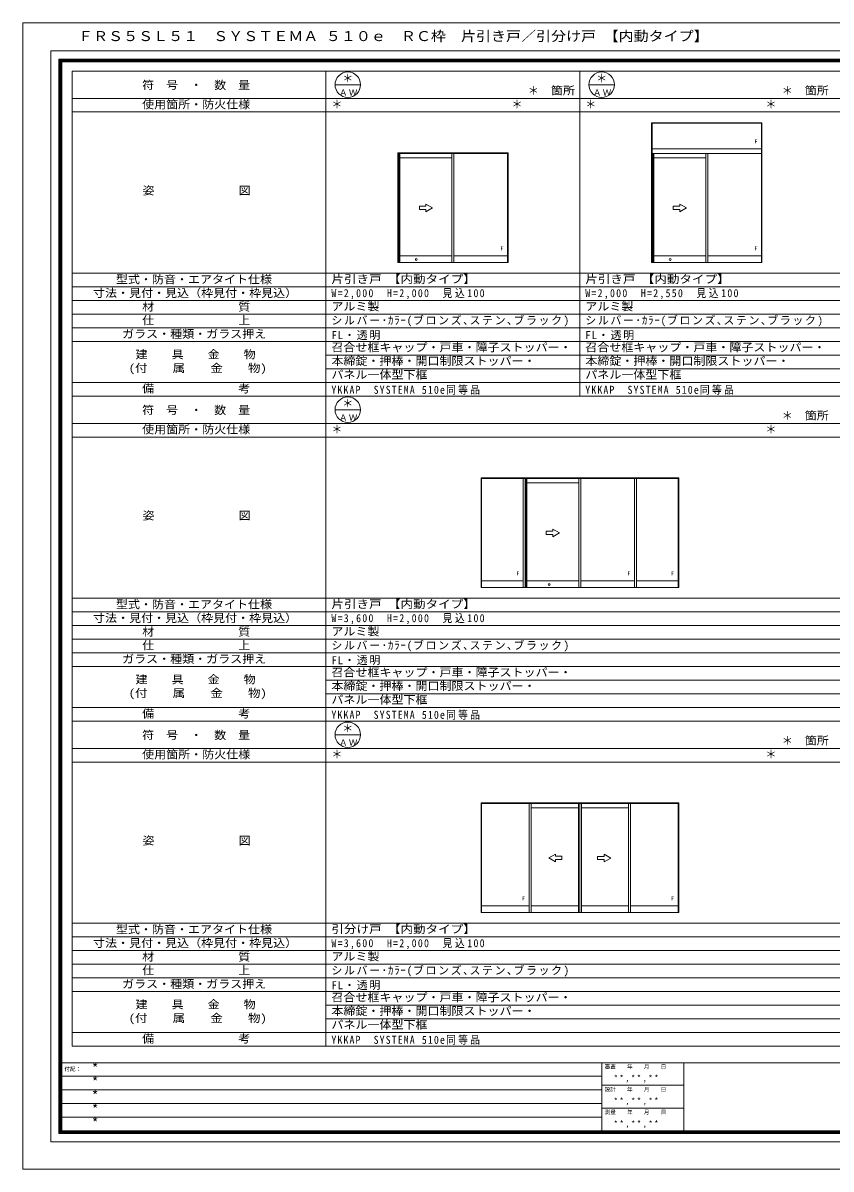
# Model space of a CAD drawing. Units: millimetres, scale not verified. Extents: x -14850 to 14850, y -10500 to 10500.
# Drawn here: x -14850 to -49, y -10500 to 10500 of the extents above; entities that cross this region are included whole.
import ezdxf
from ezdxf.enums import TextEntityAlignment as Align

# ---------------------------------------------------------------- set-up
doc = ezdxf.new("R2010")
doc.units = ezdxf.units.MM
doc.header["$LTSCALE"] = 50
doc.layers.add('0-0_0', color=7, linetype='Continuous')
doc.layers.add('0-1_USER1', color=7, linetype='Continuous', lineweight=9)
doc.layers.add('0-2_YKK_ZWAK', color=4, linetype='Continuous', lineweight=9)
doc.styles.add('ＭＳ ゴシック', font='')
doc.styles.get('ＭＳ ゴシック').set_extended_font_data('MS Gothic')

msp = doc.modelspace()

# ---------------------------------------------------------------- linework, layer by layer
at = {"layer": '0-1_USER1'}
for p, q in [((-14850, -10500), (-14850, 10500)), ((-14850, 10500), (14850, 10500)), ((-14340.23, -9999.25), (-14340.23, 9987.41)), ((-14340.23, 9987.41), (14340.79, 9987.41)), ((-14190.23, -9849.81), (-14190.23, 9837.97)), ((-14190.23, 9837.97), (14190.23, 9837.97)), ((-14177.82, -9837.41), (-14177.82, 9825.57)), ((-14177.82, 9825.57), (14177.82, 9825.57)), ((-14164.85, -9825), (-14164.85, 9812.59)), ((-14164.85, 9812.59), (14165.42, 9812.59)), ((-14152.44, -9812.03), (-14152.44, 9799.62)), ((-14152.44, 9799.62), (14152.45, 9799.62)), ((-14140.04, -9799.06), (-14140.04, 9787.22)), ((-14140.04, 9787.22), (14140.04, 9787.22)), ((-13949.96, -8247.06), (-13949.96, 9617.94)), ((-13949.96, 9617.94), (13950.04, 9617.94)), ((-9299.96, -8247.06), (-9299.96, 9617.94)), ((-4649.96, 3662.94), (-4649.96, 9617.94)), ((-9133.29, 9367.94), (-8666.63, 9367.94)), ((-4483.29, 9367.94), (-4016.63, 9367.94)), ((-13949.96, 9117.94), (13950.04, 9117.94)), ((-13949.96, 8867.94), (13950.04, 8867.94)), ((-13949.96, 5912.94), (13950.04, 5912.94)), ((-13949.96, 5662.94), (13950.04, 5662.94)), ((-13949.96, 5412.94), (13950.04, 5412.94)), ((-13949.96, 5162.94), (13950.04, 5162.94)), ((-13949.96, 4912.94), (13950.04, 4912.94)), ((-13949.96, 4662.94), (13950.04, 4662.94)), ((-9299.96, 4412.94), (13950.04, 4412.94)), ((-9299.96, 4162.94), (13950.04, 4162.94)), ((-13949.96, 3912.94), (13950.04, 3912.94)), ((-13949.96, 3662.94), (13950.04, 3662.94)), ((-9133.29, 3412.94), (-8666.63, 3412.94)), ((-13949.96, 3162.94), (13950.04, 3162.94)), ((-13949.96, 2912.94), (13950.04, 2912.94)), ((-13949.96, -42.06), (13950.04, -42.06)), ((-13949.96, -292.06), (13950.04, -292.06)), ((-13949.96, -542.06), (13950.04, -542.06)), ((-13949.96, -792.06), (13950.04, -792.06)), ((-13949.96, -1042.06), (13950.04, -1042.06)), ((-13949.96, -1292.06), (13950.04, -1292.06)), ((-9299.96, -1542.06), (13950.04, -1542.06)), ((-9299.96, -1792.06), (13950.04, -1792.06)), ((-13949.96, -2042.06), (13950.04, -2042.06)), ((-13949.96, -2292.06), (13950.04, -2292.06)), ((-9133.29, -2542.06), (-8666.63, -2542.06)), ((-13949.96, -2792.06), (13950.04, -2792.06)), ((-13949.96, -3042.06), (13950.04, -3042.06)), ((-13949.96, -5997.06), (13950.04, -5997.06)), ((-13949.96, -6247.06), (13950.04, -6247.06)), ((-13949.96, -6497.06), (13950.04, -6497.06)), ((-13949.96, -6747.06), (13950.04, -6747.06)), ((-13949.96, -6997.06), (13950.04, -6997.06)), ((-13949.96, -7247.06), (13950.04, -7247.06)), ((-9299.96, -7497.06), (13950.04, -7497.06)), ((-9299.96, -7747.06), (13950.04, -7747.06)), ((-13949.96, -7997.06), (13950.04, -7997.06)), ((-13949.96, -8247.06), (13950.04, -8247.06)), ((-14190.23, -8550.56), (14190.23, -8550.56)), ((-4245.68, -8550.56), (-4245.68, -9849.81)), ((-2746.8, -8550.56), (-2746.8, -9849.81)), ((-4245.68, -8798.68), (-14190.23, -8798.68)), ((-2746.8, -8965.6), (-4245.68, -8965.6)), ((-4245.68, -9049.62), (-14190.23, -9049.62)), ((-4245.68, -9299.44), (-14190.23, -9299.44)), ((-2746.8, -9382.33), (-4245.68, -9382.33)), ((-4245.68, -9549.25), (-14190.23, -9549.25)), ((14190.23, -9849.81), (-14190.23, -9849.81)), ((14177.82, -9837.41), (-14177.82, -9837.41)), ((14165.42, -9825), (-14164.85, -9825)), ((14152.45, -9812.03), (-14152.44, -9812.03)), ((14140.04, -9799.06), (-14140.04, -9799.06)), ((14340.79, -9999.25), (-14340.23, -9999.25)), ((-14850, -10500), (14850, -10500))]:
    msp.add_line(p, q, dxfattribs=at)
for centre in [(-8899.96, 9367.94), (-4249.96, 9367.94), (-8899.96, 3412.94), (-8899.96, -2542.06)]:
    msp.add_circle(centre, 233.33, dxfattribs=at)
at = {"layer": '0-2_YKK_ZWAK'}
for p, q in [((-3334.96, 6110.44), (-3334.96, 8670.44)), ((-1314.96, 8670.44), (-3334.96, 8670.44)), ((-3324.96, 6110.44), (-3324.96, 8670.44)), ((-1324.96, 8660.44), (-3324.96, 8660.44)), ((-1324.96, 6110.44), (-1324.96, 8670.44)), ((-1314.96, 6110.44), (-1314.96, 8670.44)), ((-1324.96, 8190.43), (-3324.96, 8190.43)), ((-7984.96, 6110.44), (-7984.96, 8120.44)), ((-5964.96, 8120.44), (-7984.96, 8120.44)), ((-7974.96, 6110.44), (-7974.96, 8120.44)), ((-5974.96, 8110.44), (-7974.96, 8110.44)), ((-7967.46, 8110.44), (-7967.46, 6110.44)), ((-7951.96, 8110.44), (-7951.96, 6110.44)), ((-7944.96, 6110.44), (-7944.96, 8110.44)), ((-6992.96, 8030.44), (-7944.96, 8030.44)), ((-6992.96, 6110.44), (-6992.96, 8110.44)), ((-6956.96, 6110.44), (-6956.96, 8110.44)), ((-5974.96, 6110.44), (-5974.96, 8120.44)), ((-5964.96, 6110.44), (-5964.96, 8120.44)), ((-1324.96, 8110.44), (-3324.96, 8110.44)), ((-3317.46, 8110.44), (-3317.46, 6110.44)), ((-3301.96, 8110.44), (-3301.96, 6110.44)), ((-3294.96, 6110.44), (-3294.96, 8110.44)), ((-2342.96, 8030.44), (-3294.96, 8030.44)), ((-2342.96, 6110.44), (-2342.96, 8110.44)), ((-2306.96, 6110.44), (-2306.96, 8110.44)), ((-7588.96, 7140.44), (-7588.96, 7080.44)), ((-7468.96, 7140.44), (-7588.96, 7140.44)), ((-7468.96, 7140.44), (-7468.96, 7179.72)), ((-7348.96, 7110.43), (-7468.96, 7179.72)), ((-2938.96, 7140.44), (-2938.96, 7080.44)), ((-2818.96, 7140.44), (-2938.96, 7140.44)), ((-2818.96, 7140.44), (-2818.96, 7179.72)), ((-2698.96, 7110.43), (-2818.96, 7179.72)), ((-7588.96, 7080.44), (-7468.96, 7080.44)), ((-7348.96, 7110.43), (-7468.96, 7041.16)), ((-7468.96, 7041.16), (-7468.96, 7080.44)), ((-2938.96, 7080.44), (-2818.96, 7080.44)), ((-2698.96, 7110.43), (-2818.96, 7041.16)), ((-2818.96, 7041.16), (-2818.96, 7080.44)), ((-7984.96, 6110.44), (-5964.96, 6110.44)), ((-6992.96, 6232.44), (-7944.96, 6232.44)), ((-6956.96, 6232.44), (-5974.96, 6232.44)), ((-3334.96, 6110.44), (-1314.96, 6110.44)), ((-2342.96, 6232.44), (-3294.96, 6232.44)), ((-2306.96, 6232.44), (-1324.96, 6232.44)), ((-2839.96, 2165.44), (-6459.96, 2165.44)), ((-6459.96, 155.44), (-6459.96, 2165.44)), ((-6449.96, 155.44), (-6449.96, 2165.44)), ((-6449.96, 2155.44), (-2849.96, 2155.44)), ((-5685.96, 155.44), (-5685.96, 2155.44)), ((-5649.96, 155.44), (-5649.96, 2155.44)), ((-5642.46, 2155.44), (-5642.46, 155.44)), ((-5626.96, 2155.44), (-5626.96, 155.44)), ((-5619.96, 155.44), (-5619.96, 2155.44)), ((-4667.96, 155.44), (-4667.96, 2155.44)), ((-4631.96, 155.44), (-4631.96, 2155.44)), ((-3649.96, 155.44), (-3649.96, 2155.44)), ((-3613.96, 155.44), (-3613.96, 2155.44)), ((-2849.96, 155.44), (-2849.96, 2165.44)), ((-2839.96, 155.44), (-2839.96, 2165.44)), ((-5619.96, 2075.44), (-4667.96, 2075.44)), ((-5263.96, 1185.44), (-5263.96, 1125.44)), ((-5143.96, 1185.44), (-5263.96, 1185.44)), ((-5263.96, 1125.44), (-5143.96, 1125.44)), ((-5143.96, 1185.44), (-5143.96, 1224.72)), ((-5023.96, 1155.44), (-5143.96, 1224.72)), ((-5023.96, 1155.44), (-5143.96, 1086.15)), ((-5143.96, 1086.15), (-5143.96, 1125.44)), ((-6449.96, 277.44), (-5685.96, 277.44)), ((-5619.96, 277.44), (-4667.96, 277.44)), ((-4631.96, 277.44), (-3649.96, 277.44)), ((-3613.96, 277.44), (-2849.96, 277.44)), ((-6459.96, 155.44), (-2839.96, 155.44)), ((-2839.96, -3789.56), (-6459.96, -3789.56)), ((-6459.96, -5799.56), (-6459.96, -3789.56)), ((-6449.96, -5799.56), (-6449.96, -3789.56)), ((-6449.96, -3799.56), (-2849.96, -3799.56)), ((-6449.96, -3799.56), (-2849.96, -3799.56)), ((-5579.96, -5799.56), (-5579.96, -3799.56)), ((-5543.96, -5799.56), (-5543.96, -3799.56)), ((-4677.46, -3879.56), (-5543.96, -3879.56)), ((-4677.46, -5799.56), (-4677.46, -3799.56)), ((-4652.46, -5799.56), (-4652.46, -3799.56)), ((-4647.46, -5799.56), (-4647.46, -3799.56)), ((-4622.46, -5799.56), (-4622.46, -3799.56)), ((-4622.46, -3879.56), (-3755.96, -3879.56)), ((-3755.96, -5799.56), (-3755.96, -3799.56)), ((-3719.96, -5799.56), (-3719.96, -3799.56)), ((-2849.96, -5799.56), (-2849.96, -3789.56)), ((-2839.96, -5799.56), (-2839.96, -3789.56)), ((-5218.69, -4799.56), (-5098.69, -4730.28)), ((-5218.69, -4799.56), (-5098.69, -4868.85)), ((-5098.69, -4769.56), (-5098.69, -4730.28)), ((-5098.69, -4769.56), (-4978.69, -4769.56)), ((-5098.69, -4868.85), (-5098.69, -4829.56)), ((-4978.69, -4829.56), (-5098.69, -4829.56)), ((-4978.69, -4769.56), (-4978.69, -4829.56)), ((-4323.67, -4770.38), (-4323.82, -4830.38)), ((-4203.67, -4770.68), (-4323.67, -4770.38)), ((-4083.74, -4800.97), (-4203.91, -4869.96)), ((-4203.67, -4770.68), (-4203.57, -4731.39)), ((-4083.74, -4800.97), (-4203.57, -4731.39)), ((-4323.82, -4830.38), (-4203.82, -4830.68)), ((-4203.91, -4869.96), (-4203.82, -4830.68)), ((-6459.96, -5799.56), (-2839.96, -5799.56)), ((-6449.96, -5677.56), (-5579.96, -5677.56)), ((-5543.96, -5677.56), (-4677.46, -5677.56)), ((-4622.46, -5677.56), (-3755.96, -5677.56)), ((-3719.96, -5677.56), (-2849.96, -5677.56))]:
    msp.add_line(p, q, dxfattribs=at)
for centre in [(-7644.96, 6163.94), (-2994.96, 6163.94), (-5210.96, 208.94)]:
    msp.add_circle(centre, 17, dxfattribs=at)

# ---------------------------------------------------------------- texts
at = {"layer": '0-0_0', "color": 3, "style": 'ＭＳ ゴシック', "width": 1.1}
msp.add_text('ＦＲＳ５ＳＬ５１\u3000ＳＹＳＴＥＭＡ ５１０ｅ\u3000ＲＣ枠\u3000片引き戸／引分け戸 【内動タイプ】', height=183.3, dxfattribs=at).set_placement((-13840.22, 10112.41), align=Align.BOTTOM_LEFT)
at = {"layer": '0-0_0', "style": 'ＭＳ ゴシック'}
for p in [(-8999.96, 9367.94), (-4349.96, 9367.94), (-5599.96, 9142.94), (-949.96, 9142.94), (-9199.96, 8892.94), (-5899.96, 8892.94), (-4549.96, 8892.94), (-1249.96, 8892.94), (-8999.96, 3412.94), (-949.96, 3187.94), (-9199.96, 2937.94), (-1249.96, 2937.94), (-8999.96, -2542.06), (-949.96, -2767.06), (-9199.96, -3017.06), (-1249.96, -3017.06)]:
    msp.add_text('＊', height=146.6, dxfattribs=at).set_placement(p, align=Align.BOTTOM_LEFT)
for s, width, p in [('片引き戸 【内動タイプ】', 1.15, (-9199.96, 5687.94)), ('片引き戸 【内動タイプ】', 1.15, (-4549.96, 5687.94)), ('アルミ製', 1.1, (-9199.96, 5187.94)), ('アルミ製', 1.1, (-4549.96, 5187.94)), ('召合せ框キャップ・戸車・障子ストッパー・', 1.1, (-9199.96, 4437.94)), ('召合せ框キャップ・戸車・障子ストッパー・', 1.1, (-4549.96, 4437.94)), ('本締錠・押棒・開口制限ストッパー・', 1.1, (-9199.96, 4187.94)), ('本締錠・押棒・開口制限ストッパー・', 1.1, (-4549.96, 4187.94)), ('パネル一体型下框', 1.1, (-9199.96, 3937.94)), ('パネル一体型下框', 1.1, (-4549.96, 3937.94)), ('片引き戸 【内動タイプ】', 1.15, (-9199.96, -267.06)), ('アルミ製', 1.1, (-9199.96, -767.06)), ('召合せ框キャップ・戸車・障子ストッパー・', 1.1, (-9199.96, -1517.06)), ('本締錠・押棒・開口制限ストッパー・', 1.1, (-9199.96, -1767.06)), ('パネル一体型下框', 1.1, (-9199.96, -2017.06)), ('引分け戸 【内動タイプ】', 1.15, (-9199.96, -6222.06)), ('アルミ製', 1.1, (-9199.96, -6722.06)), ('召合せ框キャップ・戸車・障子ストッパー・', 1.1, (-9199.96, -7472.06)), ('本締錠・押棒・開口制限ストッパー・', 1.1, (-9199.96, -7722.06)), ('パネル一体型下框', 1.1, (-9199.96, -7972.06))]:
    msp.add_text(s, height=146.6, dxfattribs=dict(at, width=width)).set_placement(p, align=Align.BOTTOM_LEFT)
at = {"layer": '0-0_0', "char_height": 146.6, "attachment_point": 7, "style": 'ＭＳ ゴシック'}
for s, insert in [('\\T1.26;\\W0.9;W=2,000\\~\\~H=2,000\\~\\~見込100', (-9199.96, 5437.94)), ('\\T1.26;\\W0.9;W=2,000\\~\\~H=2,550\\~\\~見込100', (-4549.96, 5437.94)), ('\\T1.15;シルバー･ｶﾗｰ(ブロンズ､ステン､ブラック)', (-9199.96, 4937.94)), ('\\T1.15;シルバー･ｶﾗｰ(ブロンズ､ステン､ブラック)', (-4549.96, 4937.94)), ('\\T1.16;FL・透明', (-9199.96, 4687.94)), ('\\T1.16;FL・透明', (-4549.96, 4687.94)), ('\\T1.23;\\W0.9;YKKAP\u3000SYSTEMA\\~510e同等品', (-9199.96, 3687.94)), ('\\T1.23;\\W0.9;YKKAP\u3000SYSTEMA\\~510e同等品', (-4549.96, 3687.94)), ('\\T1.26;\\W0.9;W=3,600\\~\\~H=2,000\\~\\~見込100', (-9199.96, -517.06)), ('\\T1.15;シルバー･ｶﾗｰ(ブロンズ､ステン､ブラック)', (-9199.96, -1017.06)), ('\\T1.16;FL・透明', (-9199.96, -1267.06)), ('\\T1.23;\\W0.9;YKKAP\u3000SYSTEMA\\~510e同等品', (-9199.96, -2267.06)), ('\\T1.26;\\W0.9;W=3,600\\~\\~H=2,000\\~\\~見込100', (-9199.96, -6472.06)), ('\\T1.15;シルバー･ｶﾗｰ(ブロンズ､ステン､ブラック)', (-9199.96, -6972.06)), ('\\T1.16;FL・透明', (-9199.96, -7222.06)), ('\\T1.23;\\W0.9;YKKAP\u3000SYSTEMA\\~510e同等品', (-9199.96, -8222.06))]:
    msp.add_mtext(s, dxfattribs=dict(at, insert=insert))
at = {"layer": '0-1_USER1', "style": 'ＭＳ ゴシック'}
for s, width, p in [('符\u3000号\u3000・\u3000数\u3000量', 1.1, (-12666.33, 9242.94)), ('箇所', 1.1, (-5179.96, 9142.94)), ('箇所', 1.1, (-529.96, 9142.94)), ('使用箇所・防火仕様', 1.1, (-12666.33, 8887.94)), ('姿\u3000\u3000\u3000\u3000\u3000\u3000\u3000図', 1.1, (-12659.66, 7310.44)), ('型式・防音・エアタイト仕様', 1.1, (-13146.33, 5682.94)), ('寸法・見付・見込（枠見付・枠見込）', 1.1, (-13566.33, 5432.94)), ('材\u3000\u3000\u3000\u3000\u3000\u3000\u3000質', 1.1, (-12666.33, 5182.94)), ('仕\u3000\u3000\u3000\u3000\u3000\u3000\u3000上', 1.1, (-12666.33, 4932.94)), ('ガラス・種類・ガラス押え', 1.1, (-13033, 4682.94)), ('建\u3000\u3000具\u3000\u3000金\u3000\u3000物', 1.1, (-12786.33, 4307.94)), ('(付\u3000\u3000属\u3000\u3000金\u3000\u3000物)', 1.15, (-12913, 4057.94)), ('備\u3000\u3000\u3000\u3000\u3000\u3000\u3000考', 1.1, (-12666.33, 3682.94)), ('符\u3000号\u3000・\u3000数\u3000量', 1.1, (-12666.33, 3287.94)), ('箇所', 1.1, (-529.96, 3187.94)), ('使用箇所・防火仕様', 1.1, (-12666.33, 2932.94)), ('姿\u3000\u3000\u3000\u3000\u3000\u3000\u3000図', 1.1, (-12659.66, 1355.44)), ('型式・防音・エアタイト仕様', 1.1, (-13146.33, -272.06)), ('寸法・見付・見込（枠見付・枠見込）', 1.1, (-13566.33, -522.06)), ('材\u3000\u3000\u3000\u3000\u3000\u3000\u3000質', 1.1, (-12666.33, -772.06)), ('仕\u3000\u3000\u3000\u3000\u3000\u3000\u3000上', 1.1, (-12666.33, -1022.06)), ('ガラス・種類・ガラス押え', 1.1, (-13033, -1272.06)), ('建\u3000\u3000具\u3000\u3000金\u3000\u3000物', 1.1, (-12786.33, -1647.06)), ('(付\u3000\u3000属\u3000\u3000金\u3000\u3000物)', 1.15, (-12913, -1897.06)), ('備\u3000\u3000\u3000\u3000\u3000\u3000\u3000考', 1.1, (-12666.33, -2272.06)), ('符\u3000号\u3000・\u3000数\u3000量', 1.1, (-12666.33, -2667.06)), ('箇所', 1.1, (-529.96, -2767.06)), ('使用箇所・防火仕様', 1.1, (-12666.33, -3022.06)), ('姿\u3000\u3000\u3000\u3000\u3000\u3000\u3000図', 1.1, (-12659.66, -4599.56)), ('型式・防音・エアタイト仕様', 1.1, (-13146.33, -6227.06)), ('寸法・見付・見込（枠見付・枠見込）', 1.1, (-13566.33, -6477.06)), ('材\u3000\u3000\u3000\u3000\u3000\u3000\u3000質', 1.1, (-12666.33, -6727.06)), ('仕\u3000\u3000\u3000\u3000\u3000\u3000\u3000上', 1.1, (-12666.33, -6977.06)), ('ガラス・種類・ガラス押え', 1.1, (-13033, -7227.06)), ('建\u3000\u3000具\u3000\u3000金\u3000\u3000物', 1.1, (-12786.33, -7602.06)), ('(付\u3000\u3000属\u3000\u3000金\u3000\u3000物)', 1.15, (-12913, -7852.06)), ('備\u3000\u3000\u3000\u3000\u3000\u3000\u3000考', 1.1, (-12666.33, -8227.06))]:
    msp.add_text(s, height=146.6, dxfattribs=dict(at, width=width)).set_placement(p, align=Align.BOTTOM_LEFT)
at = {"layer": '0-1_USER1', "color": 3, "style": 'ＭＳ ゴシック'}
for p in [(-13590.04, -8798.68), (-13590.04, -9049.62), (-13590.04, -9299.62), (-13590.04, -9550.38), (-13590.04, -9800.38)]:
    msp.add_text('*', height=183.3, dxfattribs=at).set_placement(p, align=Align.BOTTOM_LEFT)
at = {"layer": '0-1_USER1', "color": 4, "style": 'ＭＳ ゴシック'}
for s, p in [('審査\u3000\u3000年\u3000\u3000月\u3000\u3000日', (-4195.68, -8683.68)), ('付記：', (-14090.04, -8723.68)), ('設計\u3000\u3000年\u3000\u3000月\u3000\u3000日', (-4195.68, -9098.72)), ('測量\u3000\u3000年\u3000\u3000月\u3000\u3000日', (-4195.68, -9515.45))]:
    msp.add_text(s, height=73.31, dxfattribs=at).set_placement(p, align=Align.BOTTOM_LEFT)
at = {"layer": '0-1_USER1', "char_height": 110, "attachment_point": 7, "style": 'ＭＳ ゴシック'}
for s, insert in [('\\T1.17;ＡＷ', (-9059.96, 9167.94)), ('\\T1.17;ＡＷ', (-4409.96, 9167.94)), ('\\T1.17;ＡＷ', (-9059.96, 3212.94)), ('\\T1.17;ＡＷ', (-9059.96, -2742.06)), ('\\T1.39;\\W0.85;**,**,**', (-4029.7, -8916.54)), ('\\T1.39;\\W0.85;**,**,**', (-4029.7, -9333.27)), ('\\T1.39;\\W0.85;**,**,**', (-4029.7, -9750))]:
    msp.add_mtext(s, dxfattribs=dict(at, insert=insert))
at = {"layer": '0-2_YKK_ZWAK', "style": 'ＭＳ ゴシック'}
for p in [(-1452.8, 8270.97), (-6102.8, 6312.97), (-1452.8, 6312.97), (-5813.8, 357.97), (-3777.8, 357.97), (-2977.8, 357.97), (-5707.8, -5597.03), (-2977.8, -5597.03)]:
    msp.add_text('F', height=73.31, dxfattribs=at).set_placement(p, align=Align.BOTTOM_LEFT)

doc.saveas('drawing.dxf')
